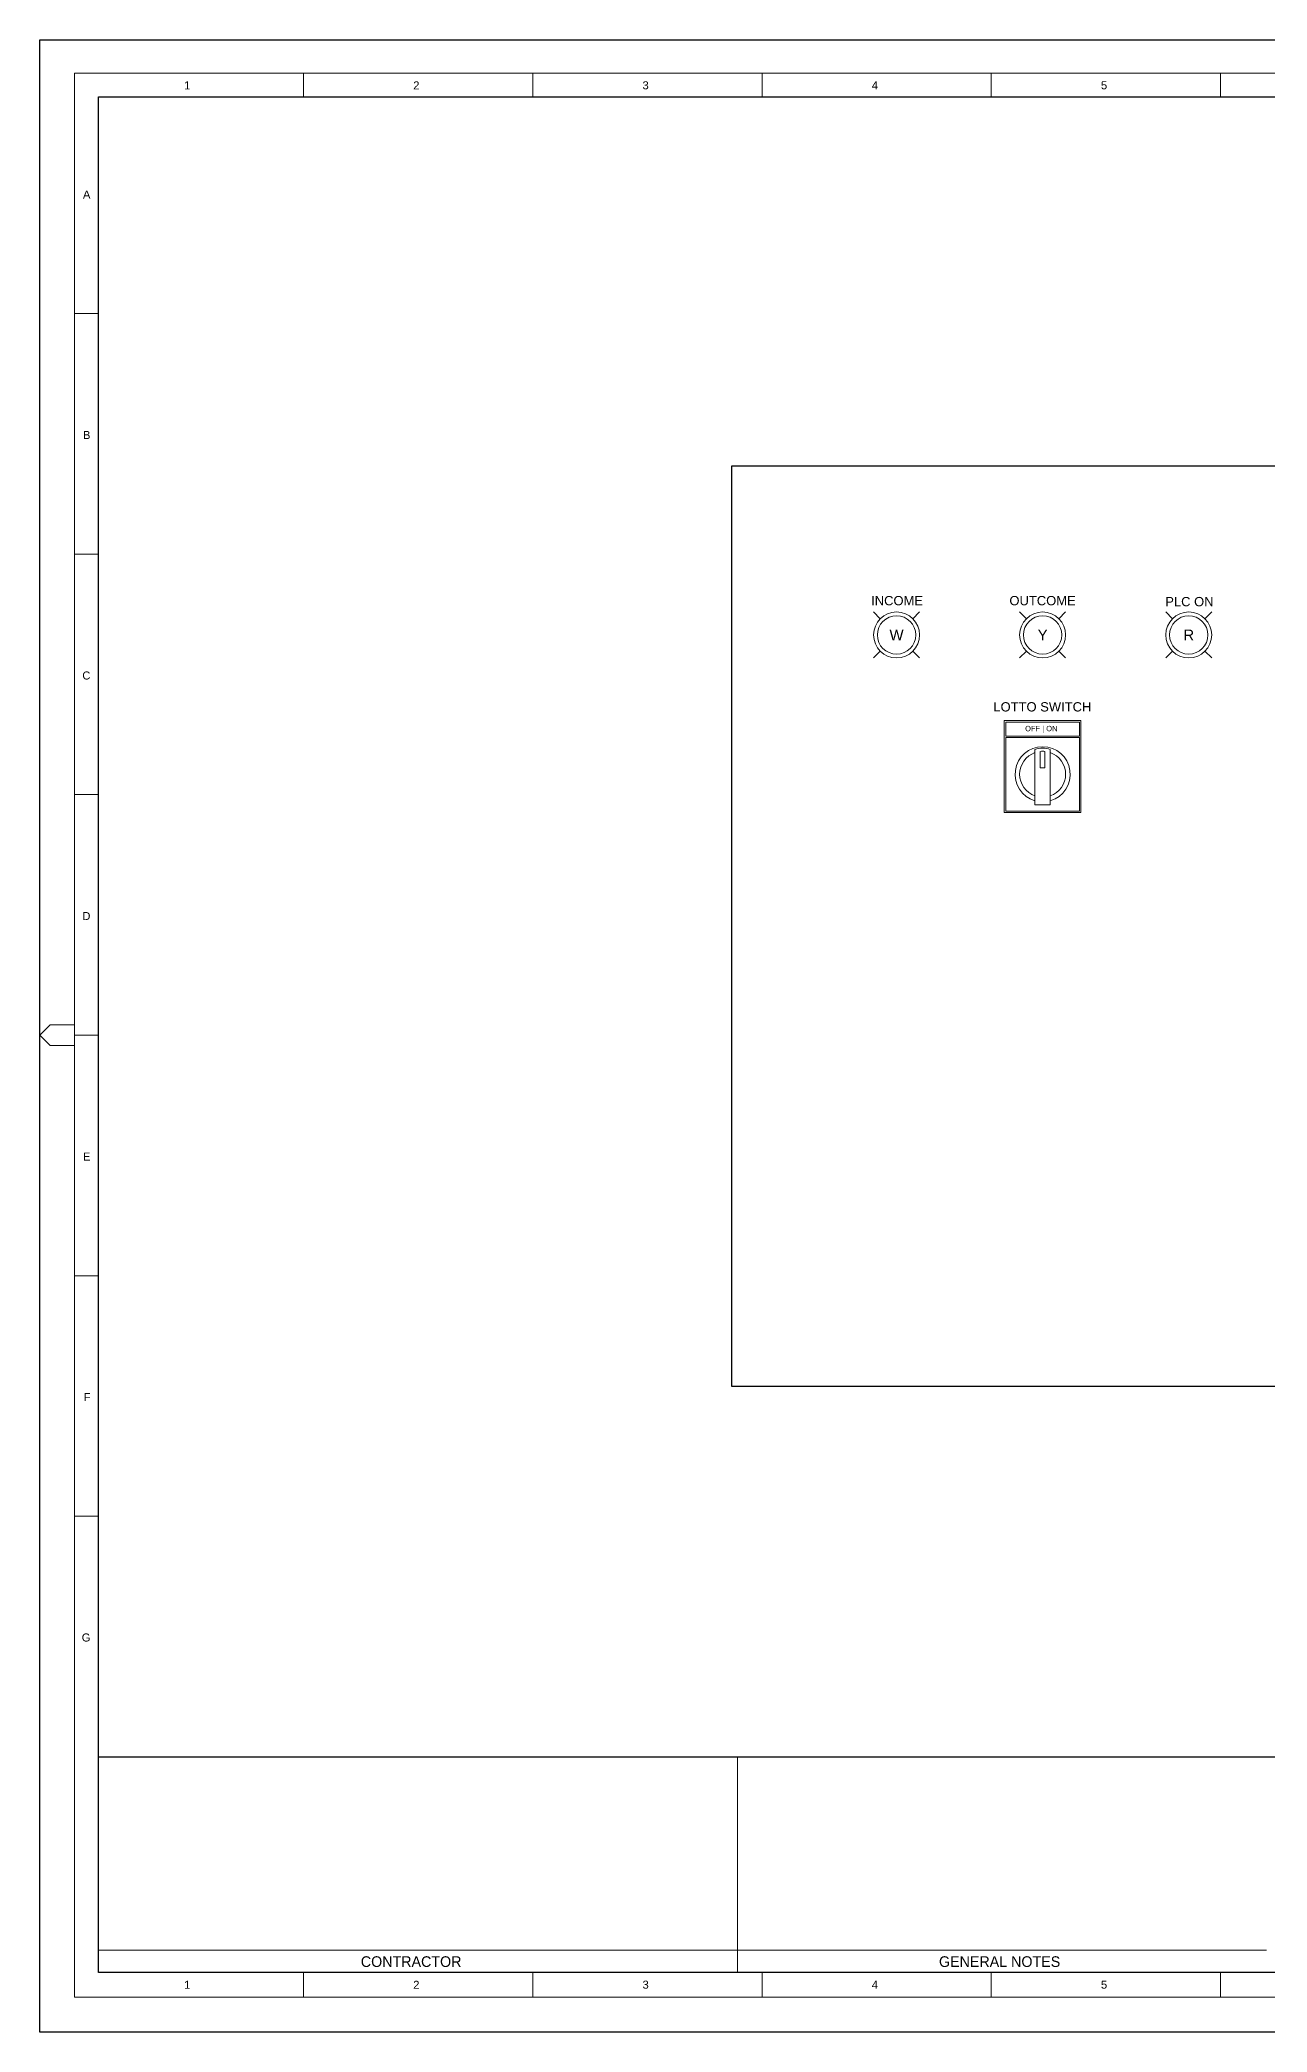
# Model space of a CAD drawing. Header units: millimetres. Extents: x 2139 to 5034, y 655 to 2700.
# Drawn here: x 2139 to 3399, y 655 to 2700 of the extents above; entities that cross this region are included whole.
import ezdxf

# ---------------------------------------------------------------- set-up
doc = ezdxf.new("R2010")
doc.units = ezdxf.units.MM
for name, color, linetype, lineweight in [('DIMENSION', 7, 'Continuous', 5), ('DOOR', 7, 'Continuous', 9), ('METERING INDICATOR', 7, 'Continuous', 5)]:
    doc.layers.add(name, color=color, linetype=linetype, lineweight=lineweight)
doc.layers.add('FORM', color=7, linetype='Continuous')
doc.styles.get("Standard").update_dxf_attribs({"font": 'arial.ttf'})

# ---------------------------------------------------------------- blocks, each defined once
blk = doc.blocks.new('A$C6D947769')
at = {"lineweight": 9}
for p, q in [((662, 4854.4), (662, 4915)), ((1237.3, 4854.4), (1237.3, 4915)), ((1812.6, 4854.4), (1812.6, 4915)), ((2388, 4854.4), (2388, 4915)), ((2963.3, 4854.4), (2963.3, 4915)), ((86.6, 4311.6), (147.3, 4311.6)), ((86.6, 3708.2), (147.3, 3708.2)), ((86.6, 3104.8), (147.3, 3104.8)), ((0, 2501.3), (26, 2527.3)), ((26, 2475.3), (0, 2501.3)), ((26, 2527.3), (86.6, 2527.3)), ((86.6, 2501.3), (147.3, 2501.3)), ((86.6, 2475.3), (26, 2475.3)), ((86.6, 1897.9), (147.3, 1897.9)), ((86.6, 1294.5), (147.3, 1294.5)), ((1750.6, 691), (1750.6, 149.5)), ((1750.6, 206), (1750.6, 263.8)), ((147.3, 206), (3079.1, 206)), ((1750.6, 149.5), (1750.6, 206)), ((662, 88.8), (662, 149.5)), ((1237.3, 88.8), (1237.3, 149.5)), ((1812.6, 88.8), (1812.6, 149.5)), ((2388, 88.8), (2388, 149.5)), ((2963.3, 88.8), (2963.3, 149.5))]:
    blk.add_line(p, q, dxfattribs=at)
at = {"lineweight": 30}
blk.add_line((147.3, 691), (6930, 691), dxfattribs=at)
for points in [[(0, 4998.7), (7077.2, 4998.7), (7077.2, 0), (0, 0)], [(147.3, 4855.6), (6930, 4855.6), (6930, 149.5), (147.3, 149.5)]]:
    blk.add_lwpolyline(points, close=True, dxfattribs=at)
at = {"lineweight": 9}
blk.add_lwpolyline([(86.6, 4915), (6990.6, 4915), (6990.6, 87.6), (86.6, 87.6)], close=True, dxfattribs=at)
at = {"lineweight": 9, "ltscale": 100}
blk.add_attdef('BUILDER:', (6013.7, 691), '', height=0.268, dxfattribs=at)
at = {"layer": 'FORM', "lineweight": 9}
for s, insert, char_height, width, attachment_point in [('1', (369.7, 4874.2), 20.1, 40.156, 8), ('2', (945, 4874.2), 20.1, 40.156, 8), ('3', (1520.4, 4874.2), 20.1, 40.156, 8), ('4', (2095.7, 4874.2), 20.1, 40.156, 8), ('5', (2671, 4874.2), 20.1, 40.156, 8), ('A', (126.9, 4610.5), 20.1, 40.156, 6), ('B', (126.9, 4007.1), 20.1, 40.156, 6), ('C', (126.9, 3403.6), 20.1, 40.156, 6), ('D', (126.9, 2800.2), 20.1, 40.156, 6), ('E', (126.9, 2196.8), 20.1, 40.156, 6), ('F', (126.9, 1593.4), 20.1, 40.156, 6), ('G', (126.9, 989.9), 20.1, 40.156, 6), ('{\\Fcdm_nc|c0;CONTRACTOR}', (805.6, 176.7), 26.77, 351.361, 4), ('{\\Fcdm_nc|c0;GENERAL NOTES}', (2256.7, 176.7), 26.77, 351.361, 4), ('1', (369.7, 108.7), 20.1, 40.156, 8), ('2', (945, 108.7), 20.1, 40.156, 8), ('3', (1520.4, 108.7), 20.1, 40.156, 8), ('4', (2095.7, 108.7), 20.1, 40.156, 8), ('5', (2671, 108.7), 20.1, 40.156, 8)]:
    blk.add_mtext(s, dxfattribs=dict(at, insert=insert, char_height=char_height, width=width, attachment_point=attachment_point))

msp = doc.modelspace()

# ---------------------------------------------------------------- linework, layer by layer
msp.add_lwpolyline([(2849, 1317.8), (3478.4, 1317.8), (3478.4, 2261.9), (2849, 2261.9)], close=True)
at = {"layer": 'DOOR', "lineweight": 9}
for centre in [(3018.6, 2088.8), (3168.6, 2088.8), (3318.6, 2088.8)]:
    msp.add_circle(centre, 19.7, dxfattribs=at)
at = {"layer": 'METERING INDICATOR', "lineweight": 9}
for p, q in [((3001.9, 2105.5), (2995, 2112.4)), ((3035.3, 2105.5), (3042.2, 2112.4)), ((3151.9, 2105.5), (3145, 2112.4)), ((3185.3, 2105.5), (3192.2, 2112.4)), ((3301.9, 2105.5), (3295, 2112.4)), ((3335.3, 2105.5), (3342.2, 2112.4)), ((2995, 2065.2), (3001.9, 2072.1)), ((3042.2, 2065.2), (3035.3, 2072.1)), ((3145, 2065.2), (3151.9, 2072.1)), ((3192.2, 2065.2), (3185.3, 2072.1)), ((3295, 2065.2), (3301.9, 2072.1)), ((3342.2, 2065.2), (3335.3, 2072.1))]:
    msp.add_line(p, q, dxfattribs=at)
at = {"layer": 'METERING INDICATOR', "lineweight": 18}
for p, q in [((3129.2, 2000.9), (3207.9, 2000.9)), ((3129.2, 2000.9), (3129.2, 1985.1)), ((3129.2, 2000.9), (3130.8, 2000.9)), ((3129.2, 2000.9), (3207.9, 2000.9)), ((3129.2, 2000.9), (3129.2, 1985.1)), ((3129.2, 2000.9), (3130.8, 2000.9)), ((3129.2, 1906.5), (3129.2, 1985.1)), ((3129.2, 1906.5), (3129.2, 1985.1)), ((3130.8, 1999.3), (3130.8, 1985.1)), ((3206.3, 1999.3), (3130.8, 1999.3)), ((3130.8, 1999.3), (3130.8, 1985.1)), ((3206.3, 1999.3), (3130.8, 1999.3)), ((3130.8, 1985.1), (3206.3, 1985.1)), ((3130.8, 1985.1), (3206.3, 1985.1)), ((3130.8, 1983.6), (3130.8, 1908)), ((3130.8, 1983.6), (3206.3, 1983.6)), ((3130.8, 1983.6), (3130.8, 1908)), ((3130.8, 1983.6), (3206.3, 1983.6)), ((3206.3, 1985.1), (3206.3, 1999.3)), ((3206.3, 1985.1), (3206.3, 1999.3)), ((3206.3, 1908), (3206.3, 1983.6)), ((3206.3, 1908), (3206.3, 1983.6)), ((3207.9, 2000.9), (3207.9, 1985.1)), ((3207.9, 2000.9), (3207.9, 1985.1)), ((3207.9, 1985.1), (3207.9, 1906.5)), ((3207.9, 1985.1), (3207.9, 1906.5)), ((3160.7, 1971.4), (3160.7, 1914.3)), ((3160.7, 1971.4), (3160.7, 1914.3)), ((3166.2, 1969.3), (3166.2, 1952.3)), ((3166.2, 1969.3), (3166.2, 1952.3)), ((3170.9, 1969.3), (3170.9, 1952.3)), ((3170.9, 1969.3), (3170.9, 1952.3)), ((3176.4, 1914.3), (3176.4, 1971.4)), ((3176.4, 1914.3), (3176.4, 1971.4)), ((3166.2, 1952.3), (3170.9, 1952.3)), ((3166.2, 1952.3), (3170.9, 1952.3)), ((3207.9, 1906.5), (3129.2, 1906.5)), ((3207.9, 1906.5), (3129.2, 1906.5)), ((3130.8, 1908), (3206.3, 1908)), ((3130.8, 1908), (3206.3, 1908)), ((3160.7, 1914.3), (3168.6, 1914.3)), ((3160.7, 1914.3), (3168.6, 1914.3)), ((3168.6, 1914.3), (3176.4, 1914.3)), ((3168.6, 1914.3), (3176.4, 1914.3))]:
    msp.add_line(p, q, dxfattribs=at)
at = {"layer": 'METERING INDICATOR', "lineweight": 9}
for centre in [(3018.6, 2088.8), (3018.6, 2088.8), (3168.6, 2088.8), (3168.6, 2088.8), (3318.6, 2088.8), (3318.6, 2088.8)]:
    msp.add_circle(centre, 23.6, dxfattribs=at)
at = {"layer": 'METERING INDICATOR', "lineweight": 18}
for radius, start, end in [(28.3, 286.1276, 253.8724), (28.3, 286.1276, 253.8724), (23.6, 109.4712, 250.5288), (23.6, 109.4712, 250.5288), (26.8, 72.8954, 107.1046), (26.8, 72.8954, 107.1046), (23.6, 84.2608, 95.7392), (23.6, 84.2608, 95.7392), (23.6, 289.4712, 70.5288), (23.6, 289.4712, 70.5288)]:
    msp.add_arc((3168.6, 1945.8), radius, start, end, dxfattribs=at)

# ---------------------------------------------------------------- block references
at = {"layer": 'DIMENSION', "ltscale": 50, "xscale": 0.4090818610681077, "yscale": 0.4090818610681077, "zscale": 0.4090818610681077}
msp.add_blockref('A$C6D947769', (2139, 654.8), dxfattribs=at)

# ---------------------------------------------------------------- texts
at = {"char_height": 9.535, "attachment_point": 1}
for s, width, insert in [('{\\fArial|b0|i0|c0|p34;INCOME}', 54.822, (2992.5, 2128.8)), ('{\\fArial|b0|i0|c0|p34;OUTCOME}', 80.026, (3134.5, 2128.8)), ('{\\fArial|b0|i0|c0|p34;PLC ON}', 68.789, (3294.5, 2127.8)), ('{\\fArial|b0|i0|c0|p34;LOTTO SWITCH}', 112.229, (3118, 2019.8))]:
    msp.add_mtext_dynamic_manual_height_columns(s, width=width, gutter_width=12.5, heights=[0], dxfattribs=dict(at, insert=insert))
at = {"lineweight": 9, "width": 19.798, "attachment_point": 5}
for s, insert, char_height in [('{\\fArial|b0|i0|c0|p34;W}', (3018.6, 2088.8), 11.015), ('Y', (3168.6, 2088.8), 11), ('{\\fArial|b0|i0|c0|p34;R}', (3318.6, 2088.8), 11.015)]:
    msp.add_mtext(s, dxfattribs=dict(at, insert=insert, char_height=char_height))
at = {"layer": 'METERING INDICATOR', "lineweight": 18, "insert": (3150.6, 1995.5), "char_height": 5.51, "width": 68.619, "attachment_point": 1}
msp.add_mtext('OFF | ON', dxfattribs=at)

doc.saveas('drawing.dxf')
